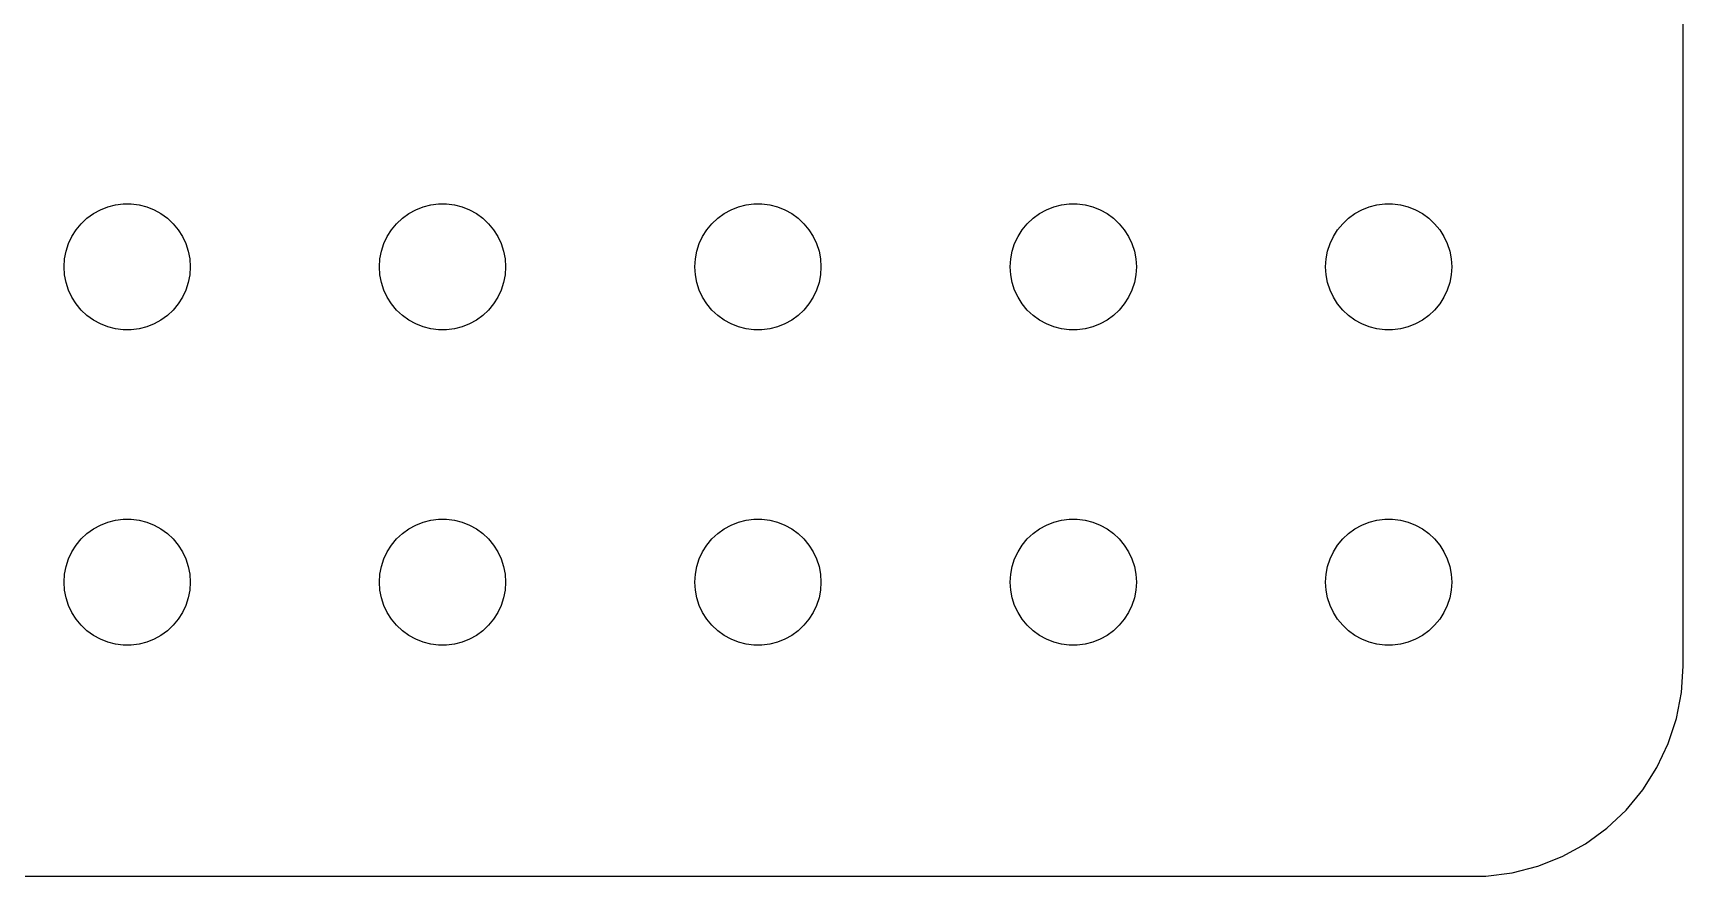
# Model space of a CAD drawing. Header units: metres. Extents: x -37 to 37, y 140 to 346.
# Drawn here: x -2.24 to 37, y 140.01 to 160.06 of the extents above; entities that cross this region are included whole.
import ezdxf

# ---------------------------------------------------------------- set-up
doc = ezdxf.new("R2010")
doc.units = ezdxf.units.M

msp = doc.modelspace()

# ---------------------------------------------------------------- linework, layer by layer
for p, q in [((37, 145), (37, 179)), ((-0.803726, 155.766), (-0.638657, 155.857)), ((-0.638657, 155.857), (-0.463516, 155.927)), ((-0.463516, 155.927), (-0.281067, 155.973)), ((-0.281067, 155.973), (-0.094177, 155.997)), ((-0.094177, 155.997), (0.094177, 155.997)), ((0.094177, 155.997), (0.281067, 155.973)), ((0.281067, 155.973), (0.463516, 155.927)), ((0.463516, 155.927), (0.638657, 155.857)), ((0.638657, 155.857), (0.803726, 155.766)), ((6.69626, 155.766), (6.86133, 155.857)), ((6.86133, 155.857), (7.03647, 155.927)), ((7.03647, 155.927), (7.21892, 155.973)), ((7.21892, 155.973), (7.40581, 155.997)), ((7.40581, 155.997), (7.59418, 155.997)), ((7.59418, 155.997), (7.78107, 155.973)), ((7.78107, 155.973), (7.96352, 155.927)), ((7.96352, 155.927), (8.13866, 155.857)), ((8.13866, 155.857), (8.30373, 155.766)), ((14.1963, 155.766), (14.3613, 155.857)), ((14.3613, 155.857), (14.5365, 155.927)), ((14.5365, 155.927), (14.7189, 155.973)), ((14.7189, 155.973), (14.9058, 155.997)), ((14.9058, 155.997), (15.0942, 155.997)), ((15.0942, 155.997), (15.2811, 155.973)), ((15.2811, 155.973), (15.4635, 155.927)), ((15.4635, 155.927), (15.6387, 155.857)), ((15.6387, 155.857), (15.8037, 155.766)), ((21.6963, 155.766), (21.8613, 155.857)), ((21.8613, 155.857), (22.0365, 155.927)), ((22.0365, 155.927), (22.2189, 155.973)), ((22.2189, 155.973), (22.4058, 155.997)), ((22.4058, 155.997), (22.5942, 155.997)), ((22.5942, 155.997), (22.7811, 155.973)), ((22.7811, 155.973), (22.9635, 155.927)), ((22.9635, 155.927), (23.1387, 155.857)), ((23.1387, 155.857), (23.3037, 155.766)), ((29.1963, 155.766), (29.3613, 155.857)), ((29.3613, 155.857), (29.5365, 155.927)), ((29.5365, 155.927), (29.7189, 155.973)), ((29.7189, 155.973), (29.9058, 155.997)), ((29.9058, 155.997), (30.0942, 155.997)), ((30.0942, 155.997), (30.2811, 155.973)), ((30.2811, 155.973), (30.4635, 155.927)), ((30.4635, 155.927), (30.6387, 155.857)), ((30.6387, 155.857), (30.8037, 155.766)), ((-1.21352, 155.382), (-1.09344, 155.527)), ((-1.09344, 155.527), (-0.956131, 155.656)), ((-0.956131, 155.656), (-0.803726, 155.766)), ((0.803726, 155.766), (0.956131, 155.656)), ((0.956131, 155.656), (1.09344, 155.527)), ((1.09344, 155.527), (1.21352, 155.382)), ((6.28647, 155.382), (6.40654, 155.527)), ((6.40654, 155.527), (6.54385, 155.656)), ((6.54385, 155.656), (6.69626, 155.766)), ((8.30373, 155.766), (8.45613, 155.656)), ((8.45613, 155.656), (8.59344, 155.527)), ((8.59344, 155.527), (8.71352, 155.382)), ((13.7865, 155.382), (13.9065, 155.527)), ((13.9065, 155.527), (14.0439, 155.656)), ((14.0439, 155.656), (14.1963, 155.766)), ((15.8037, 155.766), (15.9561, 155.656)), ((15.9561, 155.656), (16.0934, 155.527)), ((16.0934, 155.527), (16.2135, 155.382)), ((21.2865, 155.382), (21.4065, 155.527)), ((21.4065, 155.527), (21.5439, 155.656)), ((21.5439, 155.656), (21.6963, 155.766)), ((23.3037, 155.766), (23.4561, 155.656)), ((23.4561, 155.656), (23.5934, 155.527)), ((23.5934, 155.527), (23.7135, 155.382)), ((28.7865, 155.382), (28.9065, 155.527)), ((28.9065, 155.527), (29.0439, 155.656)), ((29.0439, 155.656), (29.1963, 155.766)), ((30.8037, 155.766), (30.9561, 155.656)), ((30.9561, 155.656), (31.0934, 155.527)), ((31.0934, 155.527), (31.2135, 155.382)), ((-1.45287, 154.873), (-1.39465, 155.052)), ((-1.39465, 155.052), (-1.31445, 155.223)), ((-1.31445, 155.223), (-1.21352, 155.382)), ((1.21352, 155.382), (1.31445, 155.223)), ((1.31445, 155.223), (1.39465, 155.052)), ((1.39465, 155.052), (1.45287, 154.873)), ((6.04712, 154.873), (6.10533, 155.052)), ((6.10533, 155.052), (6.18553, 155.223)), ((6.18553, 155.223), (6.28647, 155.382)), ((8.71352, 155.382), (8.81445, 155.223)), ((8.81445, 155.223), (8.89465, 155.052)), ((8.89465, 155.052), (8.95287, 154.873)), ((13.5471, 154.873), (13.6053, 155.052)), ((13.6053, 155.052), (13.6855, 155.223)), ((13.6855, 155.223), (13.7865, 155.382)), ((16.2135, 155.382), (16.3145, 155.223)), ((16.3145, 155.223), (16.3947, 155.052)), ((16.3947, 155.052), (16.4529, 154.873)), ((21.0471, 154.873), (21.1053, 155.052)), ((21.1053, 155.052), (21.1855, 155.223)), ((21.1855, 155.223), (21.2865, 155.382)), ((23.7135, 155.382), (23.8145, 155.223)), ((23.8145, 155.223), (23.8947, 155.052)), ((23.8947, 155.052), (23.9529, 154.873)), ((28.5471, 154.873), (28.6053, 155.052)), ((28.6053, 155.052), (28.6855, 155.223)), ((28.6855, 155.223), (28.7865, 155.382)), ((31.2135, 155.382), (31.3145, 155.223)), ((31.3145, 155.223), (31.3947, 155.052)), ((31.3947, 155.052), (31.4529, 154.873)), ((-1.5, 154.5), (-1.48816, 154.688)), ((-1.48816, 154.688), (-1.45287, 154.873)), ((1.45287, 154.873), (1.48816, 154.688)), ((1.48816, 154.688), (1.5, 154.5)), ((6, 154.5), (6.01183, 154.688)), ((6.01183, 154.688), (6.04712, 154.873)), ((8.95287, 154.873), (8.98816, 154.688)), ((8.98816, 154.688), (9, 154.5)), ((13.5, 154.5), (13.5118, 154.688)), ((13.5118, 154.688), (13.5471, 154.873)), ((16.4529, 154.873), (16.4882, 154.688)), ((16.4882, 154.688), (16.5, 154.5)), ((21, 154.5), (21.0118, 154.688)), ((21.0118, 154.688), (21.0471, 154.873)), ((23.9529, 154.873), (23.9882, 154.688)), ((23.9882, 154.688), (24, 154.5)), ((28.5, 154.5), (28.5118, 154.688)), ((28.5118, 154.688), (28.5471, 154.873)), ((31.4529, 154.873), (31.4882, 154.688)), ((31.4882, 154.688), (31.5, 154.5)), ((-1.48816, 154.312), (-1.5, 154.5)), ((-1.45287, 154.127), (-1.48816, 154.312)), ((1.48816, 154.312), (1.45287, 154.127)), ((1.5, 154.5), (1.48816, 154.312)), ((6.01183, 154.312), (6, 154.5)), ((6.04712, 154.127), (6.01183, 154.312)), ((8.98816, 154.312), (8.95287, 154.127)), ((9, 154.5), (8.98816, 154.312)), ((13.5118, 154.312), (13.5, 154.5)), ((13.5471, 154.127), (13.5118, 154.312)), ((16.4882, 154.312), (16.4529, 154.127)), ((16.5, 154.5), (16.4882, 154.312)), ((21.0118, 154.312), (21, 154.5)), ((21.0471, 154.127), (21.0118, 154.312)), ((23.9882, 154.312), (23.9529, 154.127)), ((24, 154.5), (23.9882, 154.312)), ((28.5118, 154.312), (28.5, 154.5)), ((28.5471, 154.127), (28.5118, 154.312)), ((31.4882, 154.312), (31.4529, 154.127)), ((31.5, 154.5), (31.4882, 154.312)), ((-1.39465, 153.948), (-1.45287, 154.127)), ((-1.31445, 153.777), (-1.39465, 153.948)), ((1.39465, 153.948), (1.31445, 153.777)), ((1.45287, 154.127), (1.39465, 153.948)), ((6.10533, 153.948), (6.04712, 154.127)), ((6.18553, 153.777), (6.10533, 153.948)), ((8.89465, 153.948), (8.81445, 153.777)), ((8.95287, 154.127), (8.89465, 153.948)), ((13.6053, 153.948), (13.5471, 154.127)), ((13.6855, 153.777), (13.6053, 153.948)), ((16.3947, 153.948), (16.3145, 153.777)), ((16.4529, 154.127), (16.3947, 153.948)), ((21.1053, 153.948), (21.0471, 154.127)), ((21.1855, 153.777), (21.1053, 153.948)), ((23.8947, 153.948), (23.8145, 153.777)), ((23.9529, 154.127), (23.8947, 153.948)), ((28.6053, 153.948), (28.5471, 154.127)), ((28.6855, 153.777), (28.6053, 153.948)), ((31.3947, 153.948), (31.3145, 153.777)), ((31.4529, 154.127), (31.3947, 153.948)), ((-1.21352, 153.618), (-1.31445, 153.777)), ((-1.09344, 153.473), (-1.21352, 153.618)), ((-0.956131, 153.344), (-1.09344, 153.473)), ((1.09344, 153.473), (0.956131, 153.344)), ((1.21352, 153.618), (1.09344, 153.473)), ((1.31445, 153.777), (1.21352, 153.618)), ((6.28647, 153.618), (6.18553, 153.777)), ((6.40654, 153.473), (6.28647, 153.618)), ((6.54385, 153.344), (6.40654, 153.473)), ((8.59344, 153.473), (8.45613, 153.344)), ((8.71352, 153.618), (8.59344, 153.473)), ((8.81445, 153.777), (8.71352, 153.618)), ((13.7865, 153.618), (13.6855, 153.777)), ((13.9065, 153.473), (13.7865, 153.618)), ((14.0439, 153.344), (13.9065, 153.473)), ((16.0934, 153.473), (15.9561, 153.344)), ((16.2135, 153.618), (16.0934, 153.473)), ((16.3145, 153.777), (16.2135, 153.618)), ((21.2865, 153.618), (21.1855, 153.777)), ((21.4065, 153.473), (21.2865, 153.618)), ((21.5439, 153.344), (21.4065, 153.473)), ((23.5934, 153.473), (23.4561, 153.344)), ((23.7135, 153.618), (23.5934, 153.473)), ((23.8145, 153.777), (23.7135, 153.618)), ((28.7865, 153.618), (28.6855, 153.777)), ((28.9065, 153.473), (28.7865, 153.618)), ((29.0439, 153.344), (28.9065, 153.473)), ((31.0934, 153.473), (30.9561, 153.344)), ((31.2135, 153.618), (31.0934, 153.473)), ((31.3145, 153.777), (31.2135, 153.618)), ((-0.803726, 153.234), (-0.956131, 153.344)), ((-0.638657, 153.143), (-0.803726, 153.234)), ((-0.463516, 153.073), (-0.638657, 153.143)), ((-0.281067, 153.027), (-0.463516, 153.073)), ((0.463516, 153.073), (0.281067, 153.027)), ((0.638657, 153.143), (0.463516, 153.073)), ((0.803726, 153.234), (0.638657, 153.143)), ((0.956131, 153.344), (0.803726, 153.234)), ((6.69626, 153.234), (6.54385, 153.344)), ((6.86133, 153.143), (6.69626, 153.234)), ((7.03647, 153.073), (6.86133, 153.143)), ((7.21892, 153.027), (7.03647, 153.073)), ((7.96352, 153.073), (7.78107, 153.027)), ((8.13866, 153.143), (7.96352, 153.073)), ((8.30373, 153.234), (8.13866, 153.143)), ((8.45613, 153.344), (8.30373, 153.234)), ((14.1963, 153.234), (14.0439, 153.344)), ((14.3613, 153.143), (14.1963, 153.234)), ((14.5365, 153.073), (14.3613, 153.143)), ((14.7189, 153.027), (14.5365, 153.073)), ((15.4635, 153.073), (15.2811, 153.027)), ((15.6387, 153.143), (15.4635, 153.073)), ((15.8037, 153.234), (15.6387, 153.143)), ((15.9561, 153.344), (15.8037, 153.234)), ((21.6963, 153.234), (21.5439, 153.344)), ((21.8613, 153.143), (21.6963, 153.234)), ((22.0365, 153.073), (21.8613, 153.143)), ((22.2189, 153.027), (22.0365, 153.073)), ((22.9635, 153.073), (22.7811, 153.027)), ((23.1387, 153.143), (22.9635, 153.073)), ((23.3037, 153.234), (23.1387, 153.143)), ((23.4561, 153.344), (23.3037, 153.234)), ((29.1963, 153.234), (29.0439, 153.344)), ((29.3613, 153.143), (29.1963, 153.234)), ((29.5365, 153.073), (29.3613, 153.143)), ((29.7189, 153.027), (29.5365, 153.073)), ((30.4635, 153.073), (30.2811, 153.027)), ((30.6387, 153.143), (30.4635, 153.073)), ((30.8037, 153.234), (30.6387, 153.143)), ((30.9561, 153.344), (30.8037, 153.234)), ((-0.094177, 153.003), (-0.281067, 153.027)), ((0.094177, 153.003), (-0.094177, 153.003)), ((0.281067, 153.027), (0.094177, 153.003)), ((7.40581, 153.003), (7.21892, 153.027)), ((7.59418, 153.003), (7.40581, 153.003)), ((7.78107, 153.027), (7.59418, 153.003)), ((14.9058, 153.003), (14.7189, 153.027)), ((15.0942, 153.003), (14.9058, 153.003)), ((15.2811, 153.027), (15.0942, 153.003)), ((22.4058, 153.003), (22.2189, 153.027)), ((22.5942, 153.003), (22.4058, 153.003)), ((22.7811, 153.027), (22.5942, 153.003)), ((29.9058, 153.003), (29.7189, 153.027)), ((30.0942, 153.003), (29.9058, 153.003)), ((30.2811, 153.027), (30.0942, 153.003)), ((-0.803726, 148.266), (-0.638657, 148.357)), ((-0.638657, 148.357), (-0.463516, 148.427)), ((-0.463516, 148.427), (-0.281067, 148.473)), ((-0.281067, 148.473), (-0.094177, 148.497)), ((-0.094177, 148.497), (0.094177, 148.497)), ((0.094177, 148.497), (0.281067, 148.473)), ((0.281067, 148.473), (0.463516, 148.427)), ((0.463516, 148.427), (0.638657, 148.357)), ((0.638657, 148.357), (0.803726, 148.266)), ((6.69626, 148.266), (6.86133, 148.357)), ((6.86133, 148.357), (7.03647, 148.427)), ((7.03647, 148.427), (7.21892, 148.473)), ((7.21892, 148.473), (7.40581, 148.497)), ((7.40581, 148.497), (7.59418, 148.497)), ((7.59418, 148.497), (7.78107, 148.473)), ((7.78107, 148.473), (7.96352, 148.427)), ((7.96352, 148.427), (8.13866, 148.357)), ((8.13866, 148.357), (8.30373, 148.266)), ((14.1963, 148.266), (14.3613, 148.357)), ((14.3613, 148.357), (14.5365, 148.427)), ((14.5365, 148.427), (14.7189, 148.473)), ((14.7189, 148.473), (14.9058, 148.497)), ((14.9058, 148.497), (15.0942, 148.497)), ((15.0942, 148.497), (15.2811, 148.473)), ((15.2811, 148.473), (15.4635, 148.427)), ((15.4635, 148.427), (15.6387, 148.357)), ((15.6387, 148.357), (15.8037, 148.266)), ((21.6963, 148.266), (21.8613, 148.357)), ((21.8613, 148.357), (22.0365, 148.427)), ((22.0365, 148.427), (22.2189, 148.473)), ((22.2189, 148.473), (22.4058, 148.497)), ((22.4058, 148.497), (22.5942, 148.497)), ((22.5942, 148.497), (22.7811, 148.473)), ((22.7811, 148.473), (22.9635, 148.427)), ((22.9635, 148.427), (23.1387, 148.357)), ((23.1387, 148.357), (23.3037, 148.266)), ((29.1963, 148.266), (29.3613, 148.357)), ((29.3613, 148.357), (29.5365, 148.427)), ((29.5365, 148.427), (29.7189, 148.473)), ((29.7189, 148.473), (29.9058, 148.497)), ((29.9058, 148.497), (30.0942, 148.497)), ((30.0942, 148.497), (30.2811, 148.473)), ((30.2811, 148.473), (30.4635, 148.427)), ((30.4635, 148.427), (30.6387, 148.357)), ((30.6387, 148.357), (30.8037, 148.266)), ((-1.21352, 147.882), (-1.09344, 148.027)), ((-1.09344, 148.027), (-0.956131, 148.156)), ((-0.956131, 148.156), (-0.803726, 148.266)), ((0.803726, 148.266), (0.956131, 148.156)), ((0.956131, 148.156), (1.09344, 148.027)), ((1.09344, 148.027), (1.21352, 147.882)), ((6.28647, 147.882), (6.40654, 148.027)), ((6.40654, 148.027), (6.54385, 148.156)), ((6.54385, 148.156), (6.69626, 148.266)), ((8.30373, 148.266), (8.45613, 148.156)), ((8.45613, 148.156), (8.59344, 148.027)), ((8.59344, 148.027), (8.71352, 147.882)), ((13.7865, 147.882), (13.9065, 148.027)), ((13.9065, 148.027), (14.0439, 148.156)), ((14.0439, 148.156), (14.1963, 148.266)), ((15.8037, 148.266), (15.9561, 148.156)), ((15.9561, 148.156), (16.0934, 148.027)), ((16.0934, 148.027), (16.2135, 147.882)), ((21.2865, 147.882), (21.4065, 148.027)), ((21.4065, 148.027), (21.5439, 148.156)), ((21.5439, 148.156), (21.6963, 148.266)), ((23.3037, 148.266), (23.4561, 148.156)), ((23.4561, 148.156), (23.5934, 148.027)), ((23.5934, 148.027), (23.7135, 147.882)), ((28.7865, 147.882), (28.9065, 148.027)), ((28.9065, 148.027), (29.0439, 148.156)), ((29.0439, 148.156), (29.1963, 148.266)), ((30.8037, 148.266), (30.9561, 148.156)), ((30.9561, 148.156), (31.0934, 148.027)), ((31.0934, 148.027), (31.2135, 147.882)), ((-1.45287, 147.373), (-1.39465, 147.552)), ((-1.39465, 147.552), (-1.31445, 147.723)), ((-1.31445, 147.723), (-1.21352, 147.882)), ((1.21352, 147.882), (1.31445, 147.723)), ((1.31445, 147.723), (1.39465, 147.552)), ((1.39465, 147.552), (1.45287, 147.373)), ((6.04712, 147.373), (6.10533, 147.552)), ((6.10533, 147.552), (6.18553, 147.723)), ((6.18553, 147.723), (6.28647, 147.882)), ((8.71352, 147.882), (8.81445, 147.723)), ((8.81445, 147.723), (8.89465, 147.552)), ((8.89465, 147.552), (8.95287, 147.373)), ((13.5471, 147.373), (13.6053, 147.552)), ((13.6053, 147.552), (13.6855, 147.723)), ((13.6855, 147.723), (13.7865, 147.882)), ((16.2135, 147.882), (16.3145, 147.723)), ((16.3145, 147.723), (16.3947, 147.552)), ((16.3947, 147.552), (16.4529, 147.373)), ((21.0471, 147.373), (21.1053, 147.552)), ((21.1053, 147.552), (21.1855, 147.723)), ((21.1855, 147.723), (21.2865, 147.882)), ((23.7135, 147.882), (23.8145, 147.723)), ((23.8145, 147.723), (23.8947, 147.552)), ((23.8947, 147.552), (23.9529, 147.373)), ((28.5471, 147.373), (28.6053, 147.552)), ((28.6053, 147.552), (28.6855, 147.723)), ((28.6855, 147.723), (28.7865, 147.882)), ((31.2135, 147.882), (31.3145, 147.723)), ((31.3145, 147.723), (31.3947, 147.552)), ((31.3947, 147.552), (31.4529, 147.373)), ((-1.5, 147), (-1.48816, 147.188)), ((-1.48816, 147.188), (-1.45287, 147.373)), ((1.45287, 147.373), (1.48816, 147.188)), ((1.48816, 147.188), (1.5, 147)), ((6, 147), (6.01183, 147.188)), ((6.01183, 147.188), (6.04712, 147.373)), ((8.95287, 147.373), (8.98816, 147.188)), ((8.98816, 147.188), (9, 147)), ((13.5, 147), (13.5118, 147.188)), ((13.5118, 147.188), (13.5471, 147.373)), ((16.4529, 147.373), (16.4882, 147.188)), ((16.4882, 147.188), (16.5, 147)), ((21, 147), (21.0118, 147.188)), ((21.0118, 147.188), (21.0471, 147.373)), ((23.9529, 147.373), (23.9882, 147.188)), ((23.9882, 147.188), (24, 147)), ((28.5, 147), (28.5118, 147.188)), ((28.5118, 147.188), (28.5471, 147.373)), ((31.4529, 147.373), (31.4882, 147.188)), ((31.4882, 147.188), (31.5, 147)), ((-1.48816, 146.812), (-1.5, 147)), ((-1.45287, 146.627), (-1.48816, 146.812)), ((1.48816, 146.812), (1.45287, 146.627)), ((1.5, 147), (1.48816, 146.812)), ((6.01183, 146.812), (6, 147)), ((6.04712, 146.627), (6.01183, 146.812)), ((8.98816, 146.812), (8.95287, 146.627)), ((9, 147), (8.98816, 146.812)), ((13.5118, 146.812), (13.5, 147)), ((13.5471, 146.627), (13.5118, 146.812)), ((16.4882, 146.812), (16.4529, 146.627)), ((16.5, 147), (16.4882, 146.812)), ((21.0118, 146.812), (21, 147)), ((21.0471, 146.627), (21.0118, 146.812)), ((23.9882, 146.812), (23.9529, 146.627)), ((24, 147), (23.9882, 146.812)), ((28.5118, 146.812), (28.5, 147)), ((28.5471, 146.627), (28.5118, 146.812)), ((31.4882, 146.812), (31.4529, 146.627)), ((31.5, 147), (31.4882, 146.812)), ((-1.39465, 146.448), (-1.45287, 146.627)), ((-1.31445, 146.277), (-1.39465, 146.448)), ((1.39465, 146.448), (1.31445, 146.277)), ((1.45287, 146.627), (1.39465, 146.448)), ((6.10533, 146.448), (6.04712, 146.627)), ((6.18553, 146.277), (6.10533, 146.448)), ((8.89465, 146.448), (8.81445, 146.277)), ((8.95287, 146.627), (8.89465, 146.448)), ((13.6053, 146.448), (13.5471, 146.627)), ((13.6855, 146.277), (13.6053, 146.448)), ((16.3947, 146.448), (16.3145, 146.277)), ((16.4529, 146.627), (16.3947, 146.448)), ((21.1053, 146.448), (21.0471, 146.627)), ((21.1855, 146.277), (21.1053, 146.448)), ((23.8947, 146.448), (23.8145, 146.277)), ((23.9529, 146.627), (23.8947, 146.448)), ((28.6053, 146.448), (28.5471, 146.627)), ((28.6855, 146.277), (28.6053, 146.448)), ((31.3947, 146.448), (31.3145, 146.277)), ((31.4529, 146.627), (31.3947, 146.448)), ((-1.21352, 146.118), (-1.31445, 146.277)), ((-1.09344, 145.973), (-1.21352, 146.118)), ((-0.956131, 145.844), (-1.09344, 145.973)), ((1.09344, 145.973), (0.956131, 145.844)), ((1.21352, 146.118), (1.09344, 145.973)), ((1.31445, 146.277), (1.21352, 146.118)), ((6.28647, 146.118), (6.18553, 146.277)), ((6.40654, 145.973), (6.28647, 146.118)), ((6.54385, 145.844), (6.40654, 145.973)), ((8.59344, 145.973), (8.45613, 145.844)), ((8.71352, 146.118), (8.59344, 145.973)), ((8.81445, 146.277), (8.71352, 146.118)), ((13.7865, 146.118), (13.6855, 146.277)), ((13.9065, 145.973), (13.7865, 146.118)), ((14.0439, 145.844), (13.9065, 145.973)), ((16.0934, 145.973), (15.9561, 145.844)), ((16.2135, 146.118), (16.0934, 145.973)), ((16.3145, 146.277), (16.2135, 146.118)), ((21.2865, 146.118), (21.1855, 146.277)), ((21.4065, 145.973), (21.2865, 146.118)), ((21.5439, 145.844), (21.4065, 145.973)), ((23.5934, 145.973), (23.4561, 145.844)), ((23.7135, 146.118), (23.5934, 145.973)), ((23.8145, 146.277), (23.7135, 146.118)), ((28.7865, 146.118), (28.6855, 146.277)), ((28.9065, 145.973), (28.7865, 146.118)), ((29.0439, 145.844), (28.9065, 145.973)), ((31.0934, 145.973), (30.9561, 145.844)), ((31.2135, 146.118), (31.0934, 145.973)), ((31.3145, 146.277), (31.2135, 146.118)), ((-0.803726, 145.734), (-0.956131, 145.844)), ((-0.638657, 145.643), (-0.803726, 145.734)), ((-0.463516, 145.573), (-0.638657, 145.643)), ((0.638657, 145.643), (0.463516, 145.573)), ((0.803726, 145.734), (0.638657, 145.643)), ((0.956131, 145.844), (0.803726, 145.734)), ((6.69626, 145.734), (6.54385, 145.844)), ((6.86133, 145.643), (6.69626, 145.734)), ((7.03647, 145.573), (6.86133, 145.643)), ((8.13866, 145.643), (7.96352, 145.573)), ((8.30373, 145.734), (8.13866, 145.643)), ((8.45613, 145.844), (8.30373, 145.734)), ((14.1963, 145.734), (14.0439, 145.844)), ((14.3613, 145.643), (14.1963, 145.734)), ((14.5365, 145.573), (14.3613, 145.643)), ((15.6387, 145.643), (15.4635, 145.573)), ((15.8037, 145.734), (15.6387, 145.643)), ((15.9561, 145.844), (15.8037, 145.734)), ((21.6963, 145.734), (21.5439, 145.844)), ((21.8613, 145.643), (21.6963, 145.734)), ((22.0365, 145.573), (21.8613, 145.643)), ((23.1387, 145.643), (22.9635, 145.573)), ((23.3037, 145.734), (23.1387, 145.643)), ((23.4561, 145.844), (23.3037, 145.734)), ((29.1963, 145.734), (29.0439, 145.844)), ((29.3613, 145.643), (29.1963, 145.734)), ((29.5365, 145.573), (29.3613, 145.643)), ((30.6387, 145.643), (30.4635, 145.573)), ((30.8037, 145.734), (30.6387, 145.643)), ((30.9561, 145.844), (30.8037, 145.734)), ((-0.281067, 145.527), (-0.463516, 145.573)), ((-0.094177, 145.503), (-0.281067, 145.527)), ((0.094177, 145.503), (-0.094177, 145.503)), ((0.281067, 145.527), (0.094177, 145.503)), ((0.463516, 145.573), (0.281067, 145.527)), ((7.21892, 145.527), (7.03647, 145.573)), ((7.40581, 145.503), (7.21892, 145.527)), ((7.59418, 145.503), (7.40581, 145.503)), ((7.78107, 145.527), (7.59418, 145.503)), ((7.96352, 145.573), (7.78107, 145.527)), ((14.7189, 145.527), (14.5365, 145.573)), ((14.9058, 145.503), (14.7189, 145.527)), ((15.0942, 145.503), (14.9058, 145.503)), ((15.2811, 145.527), (15.0942, 145.503)), ((15.4635, 145.573), (15.2811, 145.527)), ((22.2189, 145.527), (22.0365, 145.573)), ((22.4058, 145.503), (22.2189, 145.527)), ((22.5942, 145.503), (22.4058, 145.503)), ((22.7811, 145.527), (22.5942, 145.503)), ((22.9635, 145.573), (22.7811, 145.527)), ((29.7189, 145.527), (29.5365, 145.573)), ((29.9058, 145.503), (29.7189, 145.527)), ((30.0942, 145.503), (29.9058, 145.503)), ((30.2811, 145.527), (30.0942, 145.503)), ((30.4635, 145.573), (30.2811, 145.527)), ((36.9606, 144.373), (37, 145)), ((36.8429, 143.757), (36.9606, 144.373)), ((36.6489, 143.159), (36.8429, 143.757)), ((36.3815, 142.591), (36.6489, 143.159)), ((36.0451, 142.061), (36.3815, 142.591)), ((35.6448, 141.577), (36.0451, 142.061)), ((35.1871, 141.147), (35.6448, 141.577)), ((34.6791, 140.778), (35.1871, 141.147)), ((34.1289, 140.476), (34.6791, 140.778)), ((32.3139, 140.01), (32.9369, 140.089)), ((32.9369, 140.089), (33.5451, 140.245)), ((33.5451, 140.245), (34.1289, 140.476)), ((-32.3139, 140.01), (32.3139, 140.01))]:
    msp.add_line(p, q)

doc.saveas('drawing.dxf')
